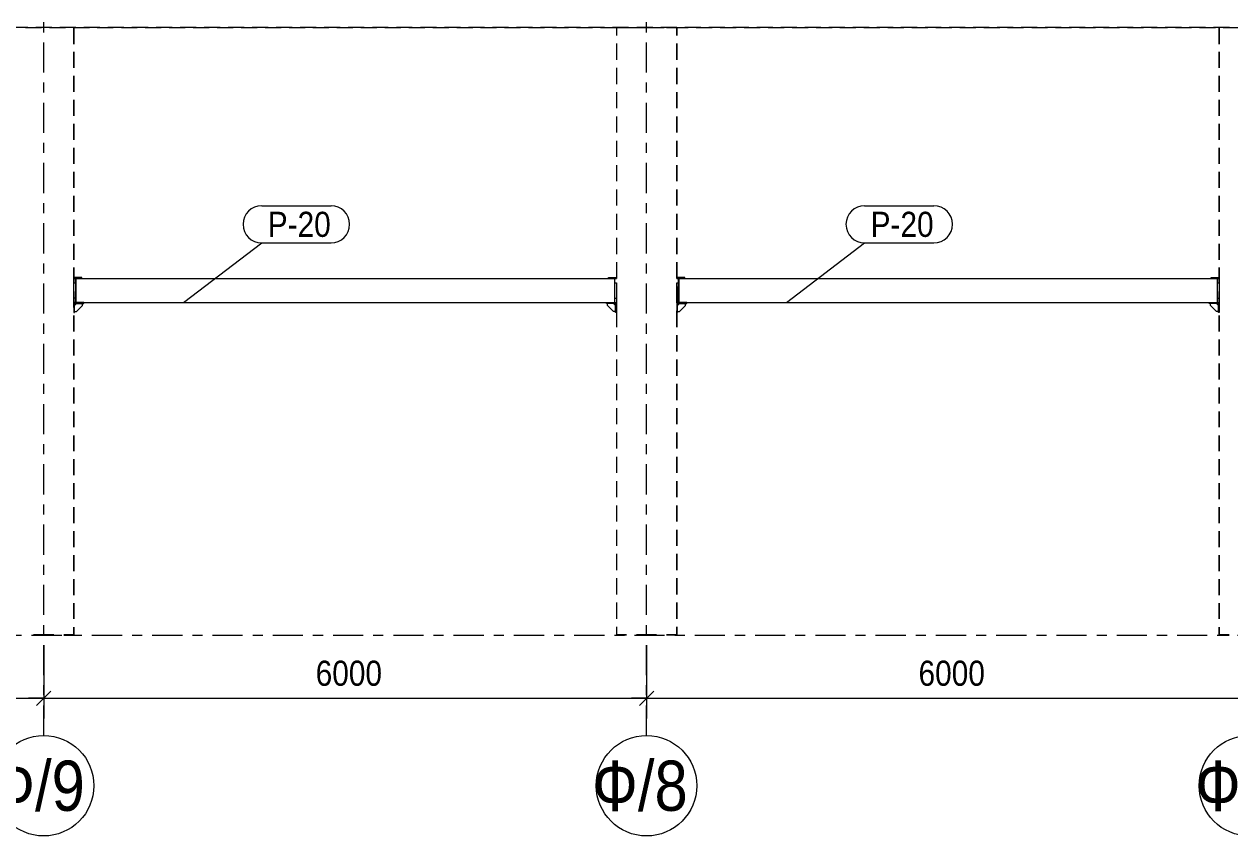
# Model space of a CAD drawing. Header units: millimetres. Extents: x -423 to 766, y -621 to 220.
# Drawn here: x -28.8 to 91.2, y -256.9 to -176.1 of the extents above; entities that cross this region are included whole.
import ezdxf

# ---------------------------------------------------------------- set-up
doc = ezdxf.new("R2010")
doc.units = ezdxf.units.MM
doc.linetypes.add('XKITLINE00', pattern=[0])
doc.linetypes.add('XKITLINE03', pattern=[6, 3, -1, 1, -1])
for name, color, linetype, lineweight in [('Part', 2, 'Continuous', 0), ('PartMark', 3, 'Continuous', 0), ('ReferenceModel', 1, 'Continuous', 0), ('S-GRID', 1, 'Continuous', 0), ('Z-DIMENSIONS', 1, 'Continuous', 0)]:
    doc.layers.add(name, color=color, linetype=linetype, lineweight=lineweight)
doc.styles.add('GOST type A', font='ARIAL.TTF')

msp = doc.modelspace()

# ---------------------------------------------------------------- linework, layer by layer
at = {"layer": 'Part', "linetype": 'XKITLINE00', "lineweight": 0}
for p, q in [((-23.07, -201.35), (-23.87, -201.35)), ((-23.87, -201.35), (-23.87, -201.43)), ((-23.87, -201.43), (-23.67, -201.43)), ((-23.71, -201.47), (-23.71, -203.79)), ((-23.71, -201.47), (-23.67, -201.47)), ((-23.67, -201.43), (-23.67, -203.83)), ((-23.67, -201.43), (29.93, -201.43)), ((-23.07, -201.43), (-23.07, -201.35)), ((29.33, -201.43), (29.33, -201.35)), ((29.33, -201.35), (30.13, -201.35)), ((29.93, -201.43), (29.93, -203.83)), ((29.93, -201.43), (30.13, -201.43)), ((29.97, -201.47), (29.93, -201.47)), ((29.97, -203.79), (29.97, -201.47)), ((30.13, -201.43), (30.13, -201.35)), ((36.93, -201.35), (36.13, -201.35)), ((36.13, -201.35), (36.13, -201.43)), ((36.13, -201.43), (36.33, -201.43)), ((36.29, -201.47), (36.29, -203.79)), ((36.29, -201.47), (36.33, -201.47)), ((36.33, -201.43), (36.33, -203.83)), ((36.33, -201.43), (89.93, -201.43)), ((36.93, -201.43), (36.93, -201.35)), ((89.33, -201.43), (89.33, -201.35)), ((89.33, -201.35), (90.13, -201.35)), ((89.93, -201.43), (89.93, -203.83)), ((89.93, -201.43), (90.13, -201.43)), ((89.97, -201.47), (89.93, -201.47)), ((89.97, -203.79), (89.97, -201.47)), ((90.13, -201.43), (90.13, -201.35)), ((-23.87, -201.88), (-23.71, -201.88)), ((-23.87, -203.38), (-23.87, -201.88)), ((29.97, -201.88), (30.13, -201.88)), ((30.13, -201.88), (30.13, -203.38)), ((36.13, -201.88), (36.29, -201.88)), ((36.13, -203.38), (36.13, -201.88)), ((89.97, -201.88), (90.13, -201.88)), ((90.13, -201.88), (90.13, -203.38)), ((-23.71, -203.38), (-23.87, -203.38)), ((-23.87, -203.83), (-23.87, -204.83)), ((-22.87, -203.83), (-23.87, -203.83)), ((-23.79, -204.11), (-23.59, -203.91)), ((-23.79, -204.83), (-23.79, -203.91)), ((-23.79, -203.91), (-22.87, -203.91)), ((-23.71, -203.79), (-23.67, -203.79)), ((-23.67, -203.83), (29.93, -203.83)), ((-22.99, -204.11), (-22.99, -203.91)), ((-22.87, -203.91), (-22.87, -203.83)), ((29.13, -203.91), (29.13, -203.83)), ((29.13, -203.83), (30.13, -203.83)), ((30.05, -203.91), (29.13, -203.91)), ((29.25, -204.11), (29.25, -203.91)), ((30.05, -204.11), (29.85, -203.91)), ((29.93, -203.79), (29.97, -203.79)), ((29.97, -203.38), (30.13, -203.38)), ((30.05, -204.83), (30.05, -203.91)), ((30.13, -203.83), (30.13, -204.83)), ((36.29, -203.38), (36.13, -203.38)), ((36.13, -203.83), (36.13, -204.83)), ((37.13, -203.83), (36.13, -203.83)), ((36.21, -204.11), (36.41, -203.91)), ((36.21, -204.83), (36.21, -203.91)), ((36.21, -203.91), (37.13, -203.91)), ((36.29, -203.79), (36.33, -203.79)), ((36.33, -203.83), (89.93, -203.83)), ((37.01, -204.11), (37.01, -203.91)), ((37.13, -203.91), (37.13, -203.83)), ((89.13, -203.91), (89.13, -203.83)), ((89.13, -203.83), (90.13, -203.83)), ((90.05, -203.91), (89.13, -203.91)), ((89.25, -204.11), (89.25, -203.91)), ((90.05, -204.11), (89.85, -203.91)), ((89.93, -203.79), (89.97, -203.79)), ((89.97, -203.38), (90.13, -203.38)), ((90.05, -204.83), (90.05, -203.91)), ((90.13, -203.83), (90.13, -204.83)), ((-23.87, -204.83), (-23.79, -204.83)), ((-23.79, -204.71), (-23.59, -204.71)), ((-23.59, -204.71), (-22.99, -204.11)), ((29.85, -204.71), (29.25, -204.11)), ((30.05, -204.71), (29.85, -204.71)), ((30.13, -204.83), (30.05, -204.83)), ((36.13, -204.83), (36.21, -204.83)), ((36.21, -204.71), (36.41, -204.71)), ((36.41, -204.71), (37.01, -204.11)), ((89.85, -204.71), (89.25, -204.11)), ((90.05, -204.71), (89.85, -204.71)), ((90.13, -204.83), (90.05, -204.83))]:
    msp.add_line(p, q, dxfattribs=at)
at = {"layer": 'PartMark', "linetype": 'XKITLINE00', "lineweight": 0}
for p, q in [((-5.17, -194.19), (1.73, -194.19)), ((54.83, -194.19), (61.73, -194.19)), ((-12.94, -203.82), (-5.17, -197.89)), ((-5.17, -197.89), (1.73, -197.89)), ((47.06, -203.82), (54.83, -197.89)), ((54.83, -197.89), (61.73, -197.89))]:
    msp.add_line(p, q, dxfattribs=at)
for centre, start, end in [((-5.17, -196.04), 90, 270), ((1.73, -196.04), 270, 90), ((54.83, -196.04), 90, 270), ((61.73, -196.04), 270, 90)]:
    msp.add_arc(centre, 1.85, start, end, dxfattribs=at)
at = {"layer": 'ReferenceModel', "linetype": 'XKITLINE00', "lineweight": 0}
for p, q in [((-28.44, -176.43), (-30.04, -176.43)), ((-28.68, -176.43), (-27.09, -176.43)), ((-26.05, -176.43), (-27.64, -176.43)), ((-26.3, -176.43), (-24.71, -176.43)), ((-23.66, -176.43), (-25.25, -176.43)), ((-23.91, -176.43), (-22.32, -176.43)), ((-23.87, -176.5), (-23.87, -178.09)), ((-23.87, -178.09), (-23.87, -176.5)), ((-23.87, -176.5), (-23.87, -178.09)), ((-21.27, -176.43), (-22.86, -176.43)), ((-21.53, -176.43), (-19.94, -176.43)), ((-18.88, -176.43), (-20.47, -176.43)), ((-19.14, -176.43), (-17.55, -176.43)), ((-16.48, -176.43), (-18.08, -176.43)), ((-16.76, -176.43), (-15.17, -176.43)), ((-14.09, -176.43), (-15.69, -176.43)), ((-14.38, -176.43), (-12.79, -176.43)), ((-11.7, -176.43), (-13.29, -176.43)), ((-11.99, -176.43), (-10.4, -176.43)), ((-9.31, -176.43), (-10.9, -176.43)), ((-9.61, -176.43), (-8.02, -176.43)), ((-6.92, -176.43), (-8.51, -176.43)), ((-7.22, -176.43), (-5.63, -176.43)), ((-4.53, -176.43), (-6.12, -176.43)), ((-4.84, -176.43), (-3.25, -176.43)), ((-2.13, -176.43), (-3.73, -176.43)), ((-2.45, -176.43), (-0.86, -176.43)), ((0.26, -176.43), (-1.34, -176.43)), ((-0.07, -176.43), (1.52, -176.43)), ((2.65, -176.43), (1.06, -176.43)), ((2.31, -176.43), (3.9, -176.43)), ((5.04, -176.43), (3.45, -176.43)), ((4.7, -176.43), (6.29, -176.43)), ((7.43, -176.43), (5.84, -176.43)), ((7.08, -176.43), (8.67, -176.43)), ((9.82, -176.43), (8.23, -176.43)), ((9.47, -176.43), (11.06, -176.43)), ((12.22, -176.43), (10.62, -176.43)), ((11.85, -176.43), (13.44, -176.43)), ((14.61, -176.43), (13.01, -176.43)), ((14.24, -176.43), (15.83, -176.43)), ((17, -176.43), (15.4, -176.43)), ((16.62, -176.43), (18.21, -176.43)), ((19.39, -176.43), (17.8, -176.43)), ((19, -176.43), (20.59, -176.43)), ((21.78, -176.43), (20.19, -176.43)), ((21.39, -176.43), (22.98, -176.43)), ((24.17, -176.43), (22.58, -176.43)), ((23.77, -176.43), (25.36, -176.43)), ((26.57, -176.43), (24.97, -176.43)), ((26.16, -176.43), (27.75, -176.43)), ((28.96, -176.43), (27.36, -176.43)), ((28.54, -176.43), (30.13, -176.43)), ((31.35, -176.43), (29.75, -176.43)), ((30.13, -176.43), (30.13, -176.43)), ((30.13, -176.43), (30.13, -177.23)), ((30.13, -176.43), (31.13, -176.43)), ((30.13, -176.43), (30.13, -177.23)), ((30.13, -176.43), (31.13, -176.43)), ((30.13, -176.43), (30.13, -177.23)), ((30.13, -176.43), (31.13, -176.43)), ((30.93, -176.43), (32.52, -176.43)), ((32.13, -176.43), (34.13, -176.43)), ((32.13, -176.43), (34.13, -176.43)), ((32.13, -176.43), (34.13, -176.43)), ((33.74, -176.43), (32.15, -176.43)), ((33.31, -176.43), (34.9, -176.43)), ((36.13, -176.43), (34.54, -176.43)), ((35.13, -176.43), (36.13, -176.43)), ((35.13, -176.43), (36.13, -176.43)), ((35.13, -176.43), (36.13, -176.43)), ((35.69, -176.43), (37.28, -176.43)), ((36.13, -176.43), (36.13, -177.23)), ((36.13, -176.43), (36.13, -177.23)), ((36.13, -177.23), (36.13, -176.43)), ((38.52, -176.43), (36.93, -176.43)), ((38.08, -176.43), (39.67, -176.43)), ((40.92, -176.43), (39.32, -176.43)), ((40.46, -176.43), (42.05, -176.43)), ((43.31, -176.43), (41.71, -176.43)), ((42.85, -176.43), (44.44, -176.43)), ((45.7, -176.43), (44.1, -176.43)), ((45.23, -176.43), (46.82, -176.43)), ((48.09, -176.43), (46.5, -176.43)), ((47.62, -176.43), (49.21, -176.43)), ((50.48, -176.43), (48.89, -176.43)), ((50, -176.43), (51.59, -176.43)), ((52.87, -176.43), (51.28, -176.43)), ((52.38, -176.43), (53.97, -176.43)), ((55.27, -176.43), (53.67, -176.43)), ((54.77, -176.43), (56.36, -176.43)), ((57.66, -176.43), (56.06, -176.43)), ((57.15, -176.43), (58.74, -176.43)), ((60.05, -176.43), (58.45, -176.43)), ((59.54, -176.43), (61.13, -176.43)), ((62.44, -176.43), (60.85, -176.43)), ((61.92, -176.43), (63.51, -176.43)), ((64.83, -176.43), (63.24, -176.43)), ((64.31, -176.43), (65.9, -176.43)), ((67.22, -176.43), (65.63, -176.43)), ((66.69, -176.43), (68.28, -176.43)), ((69.62, -176.43), (68.02, -176.43)), ((69.07, -176.43), (70.66, -176.43)), ((72.01, -176.43), (70.41, -176.43)), ((71.46, -176.43), (73.05, -176.43)), ((74.4, -176.43), (72.8, -176.43)), ((73.84, -176.43), (75.43, -176.43)), ((76.79, -176.43), (75.2, -176.43)), ((76.23, -176.43), (77.82, -176.43)), ((79.18, -176.43), (77.59, -176.43)), ((78.61, -176.43), (80.2, -176.43)), ((81.57, -176.43), (79.98, -176.43)), ((81, -176.43), (82.58, -176.43)), ((83.96, -176.43), (82.37, -176.43)), ((83.38, -176.43), (84.97, -176.43)), ((86.36, -176.43), (84.76, -176.43)), ((85.76, -176.43), (87.35, -176.43)), ((88.75, -176.43), (87.15, -176.43)), ((88.15, -176.43), (89.74, -176.43)), ((91.14, -176.43), (89.55, -176.43)), ((90.13, -176.5), (90.13, -178.09)), ((90.13, -178.09), (90.13, -176.5)), ((90.13, -176.5), (90.13, -178.09)), ((90.53, -176.43), (92.12, -176.43)), ((30.13, -178.04), (30.13, -179.65)), ((30.13, -178.04), (30.13, -179.65)), ((30.13, -178.04), (30.13, -179.65)), ((36.13, -178.04), (36.13, -179.65)), ((36.13, -178.04), (36.13, -179.65)), ((36.13, -179.65), (36.13, -178.04)), ((-23.87, -178.88), (-23.87, -180.47)), ((-23.87, -180.47), (-23.87, -178.88)), ((-23.87, -178.88), (-23.87, -180.47)), ((90.13, -178.88), (90.13, -180.47)), ((90.13, -180.47), (90.13, -178.88)), ((90.13, -178.88), (90.13, -180.47)), ((30.13, -180.46), (30.13, -182.07)), ((30.13, -180.46), (30.13, -182.07)), ((30.13, -180.46), (30.13, -182.07)), ((36.13, -180.46), (36.13, -182.07)), ((36.13, -180.46), (36.13, -182.07)), ((36.13, -182.07), (36.13, -180.46)), ((-23.87, -181.27), (-23.87, -182.86)), ((-23.87, -182.86), (-23.87, -181.27)), ((-23.87, -181.27), (-23.87, -182.86)), ((90.13, -181.27), (90.13, -182.86)), ((90.13, -182.86), (90.13, -181.27)), ((90.13, -181.27), (90.13, -182.86)), ((30.13, -182.88), (30.13, -184.49)), ((30.13, -182.88), (30.13, -184.49)), ((30.13, -182.88), (30.13, -184.49)), ((36.13, -182.88), (36.13, -184.49)), ((36.13, -182.88), (36.13, -184.49)), ((36.13, -184.49), (36.13, -182.88)), ((-23.87, -183.65), (-23.87, -185.24)), ((-23.87, -185.24), (-23.87, -183.65)), ((-23.87, -183.65), (-23.87, -185.24)), ((90.13, -183.65), (90.13, -185.24)), ((90.13, -185.24), (90.13, -183.65)), ((90.13, -183.65), (90.13, -185.24)), ((30.13, -185.3), (30.13, -186.91)), ((30.13, -185.3), (30.13, -186.91)), ((30.13, -185.3), (30.13, -186.91)), ((36.13, -185.3), (36.13, -186.91)), ((36.13, -185.3), (36.13, -186.91)), ((36.13, -186.91), (36.13, -185.3)), ((-23.87, -186.04), (-23.87, -187.63)), ((-23.87, -187.63), (-23.87, -186.04)), ((-23.87, -186.04), (-23.87, -187.63)), ((90.13, -186.04), (90.13, -187.63)), ((90.13, -187.63), (90.13, -186.04)), ((90.13, -186.04), (90.13, -187.63)), ((30.13, -187.72), (30.13, -189.33)), ((30.13, -187.72), (30.13, -189.33)), ((30.13, -187.72), (30.13, -189.33)), ((36.13, -187.72), (36.13, -189.33)), ((36.13, -187.72), (36.13, -189.33)), ((36.13, -189.33), (36.13, -187.72)), ((-23.87, -188.42), (-23.87, -190.01)), ((-23.87, -190.01), (-23.87, -188.42)), ((-23.87, -188.42), (-23.87, -190.01)), ((90.13, -188.42), (90.13, -190.01)), ((90.13, -190.01), (90.13, -188.42)), ((90.13, -188.42), (90.13, -190.01)), ((30.13, -190.14), (30.13, -191.75)), ((30.13, -190.14), (30.13, -191.75)), ((30.13, -190.14), (30.13, -191.75)), ((36.13, -190.14), (36.13, -191.75)), ((36.13, -190.14), (36.13, -191.75)), ((36.13, -191.75), (36.13, -190.14)), ((-23.87, -190.81), (-23.87, -192.4)), ((-23.87, -192.4), (-23.87, -190.81)), ((-23.87, -190.81), (-23.87, -192.4)), ((90.13, -190.81), (90.13, -192.4)), ((90.13, -192.4), (90.13, -190.81)), ((90.13, -190.81), (90.13, -192.4)), ((-23.87, -193.19), (-23.87, -194.78)), ((-23.87, -194.78), (-23.87, -193.19)), ((-23.87, -193.19), (-23.87, -194.78)), ((30.13, -192.56), (30.13, -194.17)), ((30.13, -192.56), (30.13, -194.17)), ((30.13, -192.56), (30.13, -194.17)), ((36.13, -192.56), (36.13, -194.17)), ((36.13, -192.56), (36.13, -194.17)), ((36.13, -194.17), (36.13, -192.56)), ((90.13, -193.19), (90.13, -194.78)), ((90.13, -194.78), (90.13, -193.19)), ((90.13, -193.19), (90.13, -194.78)), ((-23.87, -195.58), (-23.87, -197.17)), ((-23.87, -197.17), (-23.87, -195.58)), ((-23.87, -195.58), (-23.87, -197.17)), ((30.13, -194.98), (30.13, -196.59)), ((30.13, -194.98), (30.13, -196.59)), ((30.13, -194.98), (30.13, -196.59)), ((36.13, -194.98), (36.13, -196.59)), ((36.13, -194.98), (36.13, -196.59)), ((36.13, -196.59), (36.13, -194.98)), ((90.13, -195.58), (90.13, -197.17)), ((90.13, -197.17), (90.13, -195.58)), ((90.13, -195.58), (90.13, -197.17)), ((-23.87, -197.97), (-23.87, -199.56)), ((-23.87, -199.56), (-23.87, -197.97)), ((-23.87, -197.97), (-23.87, -199.56)), ((30.13, -197.4), (30.13, -199.01)), ((30.13, -197.4), (30.13, -199.01)), ((30.13, -197.4), (30.13, -199.01)), ((36.13, -197.4), (36.13, -199.01)), ((36.13, -197.4), (36.13, -199.01)), ((36.13, -199.01), (36.13, -197.4)), ((90.13, -197.97), (90.13, -199.56)), ((90.13, -199.56), (90.13, -197.97)), ((90.13, -197.97), (90.13, -199.56)), ((-23.87, -200.35), (-23.87, -201.94)), ((-23.87, -201.94), (-23.87, -200.35)), ((-23.87, -200.35), (-23.87, -201.94)), ((30.13, -199.82), (30.13, -201.43)), ((30.13, -199.82), (30.13, -201.43)), ((30.13, -199.82), (30.13, -201.43)), ((36.13, -199.82), (36.13, -201.43)), ((36.13, -199.82), (36.13, -201.43)), ((36.13, -201.43), (36.13, -199.82)), ((90.13, -200.35), (90.13, -201.94)), ((90.13, -201.94), (90.13, -200.35)), ((90.13, -200.35), (90.13, -201.94)), ((-23.87, -202.74), (-23.87, -204.33)), ((-23.87, -204.33), (-23.87, -202.74)), ((-23.87, -202.74), (-23.87, -204.33)), ((30.13, -202.24), (30.13, -203.85)), ((30.13, -202.24), (30.13, -203.85)), ((30.13, -202.24), (30.13, -203.85)), ((36.13, -202.24), (36.13, -203.85)), ((36.13, -202.24), (36.13, -203.85)), ((36.13, -203.85), (36.13, -202.24)), ((90.13, -202.74), (90.13, -204.33)), ((90.13, -204.33), (90.13, -202.74)), ((90.13, -202.74), (90.13, -204.33)), ((-23.87, -205.12), (-23.87, -206.71)), ((-23.87, -206.71), (-23.87, -205.12)), ((-23.87, -205.12), (-23.87, -206.71)), ((30.13, -204.66), (30.13, -206.27)), ((30.13, -204.66), (30.13, -206.27)), ((30.13, -204.66), (30.13, -206.27)), ((36.13, -204.66), (36.13, -206.27)), ((36.13, -204.66), (36.13, -206.27)), ((36.13, -206.27), (36.13, -204.66)), ((90.13, -205.12), (90.13, -206.71)), ((90.13, -206.71), (90.13, -205.12)), ((90.13, -205.12), (90.13, -206.71)), ((-23.87, -207.51), (-23.87, -209.1)), ((-23.87, -209.1), (-23.87, -207.51)), ((-23.87, -207.51), (-23.87, -209.1)), ((30.13, -207.08), (30.13, -208.69)), ((30.13, -207.08), (30.13, -208.69)), ((30.13, -207.08), (30.13, -208.69)), ((36.13, -207.08), (36.13, -208.69)), ((36.13, -207.08), (36.13, -208.69)), ((36.13, -208.69), (36.13, -207.08)), ((90.13, -207.51), (90.13, -209.1)), ((90.13, -209.1), (90.13, -207.51)), ((90.13, -207.51), (90.13, -209.1)), ((-23.87, -209.89), (-23.87, -211.48)), ((-23.87, -211.48), (-23.87, -209.89)), ((-23.87, -209.89), (-23.87, -211.48)), ((30.13, -209.5), (30.13, -211.11)), ((30.13, -209.5), (30.13, -211.11)), ((30.13, -209.5), (30.13, -211.11)), ((36.13, -209.5), (36.13, -211.11)), ((36.13, -209.5), (36.13, -211.11)), ((36.13, -211.11), (36.13, -209.5)), ((90.13, -209.89), (90.13, -211.48)), ((90.13, -211.48), (90.13, -209.89)), ((90.13, -209.89), (90.13, -211.48)), ((-23.87, -212.28), (-23.87, -213.87)), ((-23.87, -213.87), (-23.87, -212.28)), ((-23.87, -212.28), (-23.87, -213.87)), ((30.13, -211.92), (30.13, -213.53)), ((30.13, -211.92), (30.13, -213.53)), ((30.13, -211.92), (30.13, -213.53)), ((36.13, -211.92), (36.13, -213.53)), ((36.13, -211.92), (36.13, -213.53)), ((36.13, -213.53), (36.13, -211.92)), ((90.13, -212.28), (90.13, -213.87)), ((90.13, -213.87), (90.13, -212.28)), ((90.13, -212.28), (90.13, -213.87)), ((-23.87, -214.66), (-23.87, -216.25)), ((-23.87, -216.25), (-23.87, -214.66)), ((-23.87, -214.66), (-23.87, -216.25)), ((30.13, -214.34), (30.13, -215.95)), ((30.13, -214.34), (30.13, -215.95)), ((30.13, -214.34), (30.13, -215.95)), ((36.13, -214.34), (36.13, -215.95)), ((36.13, -214.34), (36.13, -215.95)), ((36.13, -215.95), (36.13, -214.34)), ((90.13, -214.66), (90.13, -216.25)), ((90.13, -216.25), (90.13, -214.66)), ((90.13, -214.66), (90.13, -216.25)), ((-23.87, -217.05), (-23.87, -218.64)), ((-23.87, -218.64), (-23.87, -217.05)), ((-23.87, -217.05), (-23.87, -218.64)), ((30.13, -216.76), (30.13, -218.37)), ((30.13, -216.76), (30.13, -218.37)), ((30.13, -216.76), (30.13, -218.37)), ((36.13, -216.76), (36.13, -218.37)), ((36.13, -216.76), (36.13, -218.37)), ((36.13, -218.37), (36.13, -216.76)), ((90.13, -217.05), (90.13, -218.64)), ((90.13, -218.64), (90.13, -217.05)), ((90.13, -217.05), (90.13, -218.64)), ((-23.87, -219.43), (-23.87, -221.02)), ((-23.87, -221.02), (-23.87, -219.43)), ((-23.87, -219.43), (-23.87, -221.02)), ((30.13, -219.18), (30.13, -220.79)), ((30.13, -219.18), (30.13, -220.79)), ((30.13, -219.18), (30.13, -220.79)), ((36.13, -219.18), (36.13, -220.79)), ((36.13, -219.18), (36.13, -220.79)), ((36.13, -220.79), (36.13, -219.18)), ((90.13, -219.43), (90.13, -221.02)), ((90.13, -221.02), (90.13, -219.43)), ((90.13, -219.43), (90.13, -221.02)), ((-23.87, -221.82), (-23.87, -223.41)), ((-23.87, -223.41), (-23.87, -221.82)), ((-23.87, -221.82), (-23.87, -223.41)), ((30.13, -221.6), (30.13, -223.21)), ((30.13, -221.6), (30.13, -223.21)), ((30.13, -221.6), (30.13, -223.21)), ((36.13, -221.6), (36.13, -223.21)), ((36.13, -221.6), (36.13, -223.21)), ((36.13, -223.21), (36.13, -221.6)), ((90.13, -221.82), (90.13, -223.41)), ((90.13, -223.41), (90.13, -221.82)), ((90.13, -221.82), (90.13, -223.41)), ((-23.87, -224.2), (-23.87, -225.79)), ((-23.87, -225.79), (-23.87, -224.2)), ((-23.87, -224.2), (-23.87, -225.79)), ((30.13, -224.02), (30.13, -225.63)), ((30.13, -224.02), (30.13, -225.63)), ((30.13, -224.02), (30.13, -225.63)), ((36.13, -224.02), (36.13, -225.63)), ((36.13, -224.02), (36.13, -225.63)), ((36.13, -225.63), (36.13, -224.02)), ((90.13, -224.2), (90.13, -225.79)), ((90.13, -225.79), (90.13, -224.2)), ((90.13, -224.2), (90.13, -225.79)), ((-23.87, -226.59), (-23.87, -228.18)), ((-23.87, -228.18), (-23.87, -226.59)), ((-23.87, -226.59), (-23.87, -228.18)), ((30.13, -226.44), (30.13, -228.05)), ((30.13, -226.44), (30.13, -228.05)), ((30.13, -226.44), (30.13, -228.05)), ((36.13, -226.44), (36.13, -228.05)), ((36.13, -226.44), (36.13, -228.05)), ((36.13, -228.05), (36.13, -226.44)), ((90.13, -226.59), (90.13, -228.18)), ((90.13, -228.18), (90.13, -226.59)), ((90.13, -226.59), (90.13, -228.18)), ((-23.87, -228.97), (-23.87, -230.56)), ((-23.87, -230.56), (-23.87, -228.97)), ((-23.87, -228.97), (-23.87, -230.56)), ((30.13, -228.86), (30.13, -230.47)), ((30.13, -228.86), (30.13, -230.47)), ((30.13, -228.86), (30.13, -230.47)), ((36.13, -228.86), (36.13, -230.47)), ((36.13, -228.86), (36.13, -230.47)), ((36.13, -230.47), (36.13, -228.86)), ((90.13, -228.97), (90.13, -230.56)), ((90.13, -230.56), (90.13, -228.97)), ((90.13, -228.97), (90.13, -230.56)), ((-23.87, -231.36), (-23.87, -232.95)), ((-23.87, -232.95), (-23.87, -231.36)), ((-23.87, -231.36), (-23.87, -232.95)), ((30.13, -231.28), (30.13, -232.89)), ((30.13, -231.28), (30.13, -232.89)), ((30.13, -231.28), (30.13, -232.89)), ((36.13, -231.28), (36.13, -232.89)), ((36.13, -231.28), (36.13, -232.89)), ((36.13, -232.89), (36.13, -231.28)), ((90.13, -231.36), (90.13, -232.95)), ((90.13, -232.95), (90.13, -231.36)), ((90.13, -231.36), (90.13, -232.95)), ((-23.87, -233.74), (-23.87, -235.33)), ((-23.87, -235.33), (-23.87, -233.74)), ((-23.87, -233.74), (-23.87, -235.33)), ((30.13, -233.7), (30.13, -235.31)), ((30.13, -233.7), (30.13, -235.31)), ((30.13, -233.7), (30.13, -235.31)), ((36.13, -233.7), (36.13, -235.31)), ((36.13, -233.7), (36.13, -235.31)), ((36.13, -235.31), (36.13, -233.7)), ((90.13, -233.74), (90.13, -235.33)), ((90.13, -235.33), (90.13, -233.74)), ((90.13, -233.74), (90.13, -235.33)), ((-23.87, -236.13), (-23.87, -236.93)), ((-23.87, -236.93), (-23.87, -236.13)), ((-23.87, -236.13), (-23.87, -236.93)), ((30.13, -236.12), (30.13, -236.93)), ((30.13, -236.12), (30.13, -236.93)), ((30.13, -236.12), (30.13, -236.93)), ((36.13, -236.12), (36.13, -236.93)), ((36.13, -236.12), (36.13, -236.93)), ((36.13, -236.93), (36.13, -236.12)), ((90.13, -236.13), (90.13, -236.93)), ((90.13, -236.93), (90.13, -236.13)), ((90.13, -236.13), (90.13, -236.93)), ((-25.87, -236.92), (-27.87, -236.92)), ((-27.87, -236.92), (-25.87, -236.92)), ((-27.87, -236.93), (-25.87, -236.93)), ((-27.87, -236.93), (-25.87, -236.93)), ((-27.87, -236.93), (-25.87, -236.93)), ((-23.87, -236.92), (-24.87, -236.92)), ((-24.87, -236.92), (-23.87, -236.92)), ((-24.87, -236.93), (-23.87, -236.93)), ((-24.87, -236.93), (-23.87, -236.93)), ((-24.87, -236.93), (-23.87, -236.93)), ((-23.87, -236.92), (-23.87, -236.92)), ((-23.87, -236.92), (-23.87, -236.92)), ((-23.87, -236.92), (-23.87, -236.92)), ((30.13, -236.92), (30.13, -236.92)), ((31.13, -236.92), (30.13, -236.92)), ((30.13, -236.92), (31.13, -236.92)), ((34.13, -236.92), (32.13, -236.92)), ((32.13, -236.92), (34.13, -236.92)), ((36.13, -236.92), (35.13, -236.92)), ((35.13, -236.92), (36.13, -236.92)), ((36.13, -236.92), (36.13, -236.92)), ((90.13, -236.92), (90.13, -236.92)), ((90.13, -236.92), (90.13, -236.92)), ((90.13, -236.92), (90.13, -236.92)), ((91.13, -236.92), (90.13, -236.92)), ((90.13, -236.92), (91.13, -236.92)), ((90.13, -236.93), (91.13, -236.93)), ((90.13, -236.93), (91.13, -236.93)), ((90.13, -236.93), (91.13, -236.93))]:
    msp.add_line(p, q, dxfattribs=at)
at = {"layer": 'S-GRID', "linetype": 'XKITLINE03', "lineweight": 0}
for p, q in [((-26.87, -246.93), (-26.87, -47.33)), ((33.13, -246.93), (33.13, -47.33)), ((-376.07, -236.93), (235.96, -236.93))]:
    msp.add_line(p, q, dxfattribs=at)
at = {"layer": 'S-GRID', "linetype": 'XKITLINE00', "lineweight": 0}
for centre in [(-26.87, -251.93), (33.13, -251.93), (93.13, -251.93)]:
    msp.add_circle(centre, 5, dxfattribs=at)
at = {"layer": 'Z-DIMENSIONS', "linetype": 'XKITLINE00', "lineweight": 0}
for p, q in [((-26.87, -237.93), (-26.87, -245.23)), ((-26.87, -237.93), (-26.87, -245.23)), ((33.13, -237.93), (33.13, -245.23)), ((33.13, -237.93), (33.13, -245.23)), ((-86.87, -243.23), (-26.87, -243.23)), ((-26.87, -243.23), (-28.37, -243.23)), ((-26.16, -242.52), (-27.57, -243.93)), ((-26.16, -242.52), (-27.57, -243.93)), ((-26.87, -243.23), (-25.37, -243.23)), ((-26.87, -243.23), (33.13, -243.23)), ((33.13, -243.23), (31.63, -243.23)), ((33.84, -242.52), (32.43, -243.93)), ((33.84, -242.52), (32.43, -243.93)), ((33.13, -243.23), (34.63, -243.23)), ((33.13, -243.23), (93.13, -243.23))]:
    msp.add_line(p, q, dxfattribs=at)
at = {"layer": 'Z-DIMENSIONS'}
for p in [(-26.87, -243.23), (-26.87, -243.23), (33.13, -243.23), (33.13, -243.23)]:
    msp.add_point(p, dxfattribs=at)

# ---------------------------------------------------------------- texts
at = {"layer": 'PartMark', "style": 'GOST type A', "width": 0.85}
for p in [(-4.57, -197.29), (55.43, -197.29)]:
    msp.add_text('Р-20', height=2.5, dxfattribs=at).set_placement(p)
at = {"layer": 'S-GRID', "style": 'GOST type A', "width": 0.85}
for s, p in [('Ф/9', (-32.24, -254.43)), ('Ф/8', (27.76, -254.43)), ('Ф/7', (87.76, -254.43))]:
    msp.add_text(s, height=5, dxfattribs=at).set_placement(p)
at = {"layer": 'Z-DIMENSIONS', "style": 'GOST type A', "width": 0.85}
for p in [(0.2, -241.98), (60.2, -241.98)]:
    msp.add_text('6000', height=2.5, dxfattribs=at).set_placement(p)

doc.saveas('drawing.dxf')
